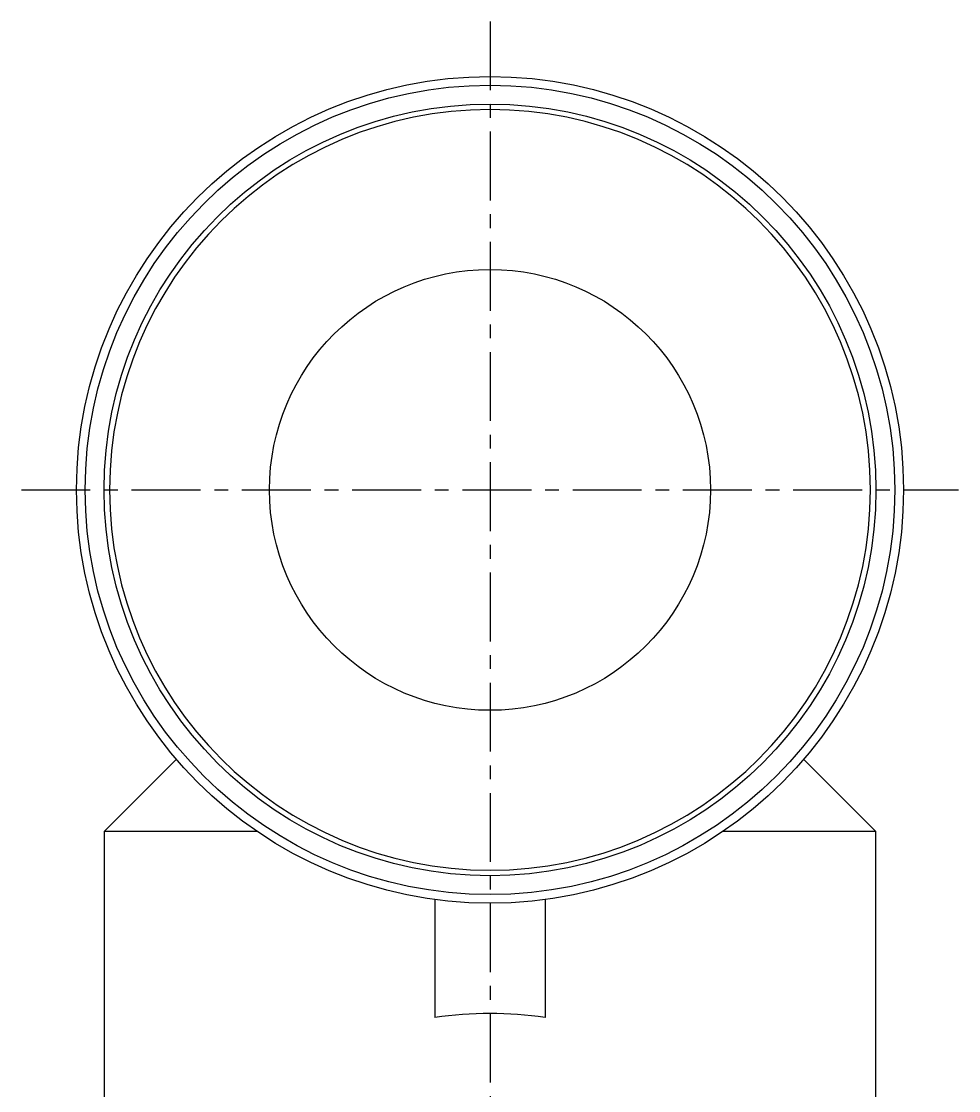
# Model space of a CAD drawing. Extents: x -14 to 110, y -23 to 72.
# Drawn here: x 92.61 to 109.61, y 15.8 to 35.2 of the extents above; entities that cross this region are included whole.
import ezdxf

# ---------------------------------------------------------------- set-up
doc = ezdxf.new("R2010")
doc.units = 0
doc.linetypes.add('CENTER', pattern=[2, 1.25, -0.25, 0.25, -0.25])
doc.layers.get('0').update_dxf_attribs({"linetype": 'CONTINUOUS'})
doc.layers.add('CENTER', color=1, linetype='CENTER')

msp = doc.modelspace()

# ---------------------------------------------------------------- linework, layer by layer
at = {"color": 7, "linetype": 'CONTINUOUS'}
for p, q in [((95.42, 21.816), (94.108, 20.504)), ((108.108, 20.504), (106.796, 21.816)), ((94.108, 20.504), (94.108, 13.404)), ((96.888, 20.504), (94.108, 20.504)), ((108.108, 20.504), (105.328, 20.504)), ((108.108, 13.404), (108.108, 20.504)), ((100.108, 19.271), (100.108, 17.132)), ((102.108, 19.271), (102.108, 17.132))]:
    msp.add_line(p, q, dxfattribs=at)
for radius in [7.5, 7.343, 7, 4]:
    msp.add_circle((101.108, 26.704), radius, dxfattribs=at)
for centre, radius, start, end in [((101.108, 26.704), 6.9, 0, 270), ((101.108, 26.704), 6.9, 270, 0), ((101.108, 10.204), 7, 81.7868, 98.2132)]:
    msp.add_arc(centre, radius, start, end, dxfattribs=at)
at = {"layer": 'CENTER', "color": 1, "linetype": 'CENTER'}
for p, q in [((101.108, 35.204), (101.108, -3.596)), ((92.608, 26.704), (109.608, 26.704))]:
    msp.add_line(p, q, dxfattribs=at)

doc.saveas('drawing.dxf')
